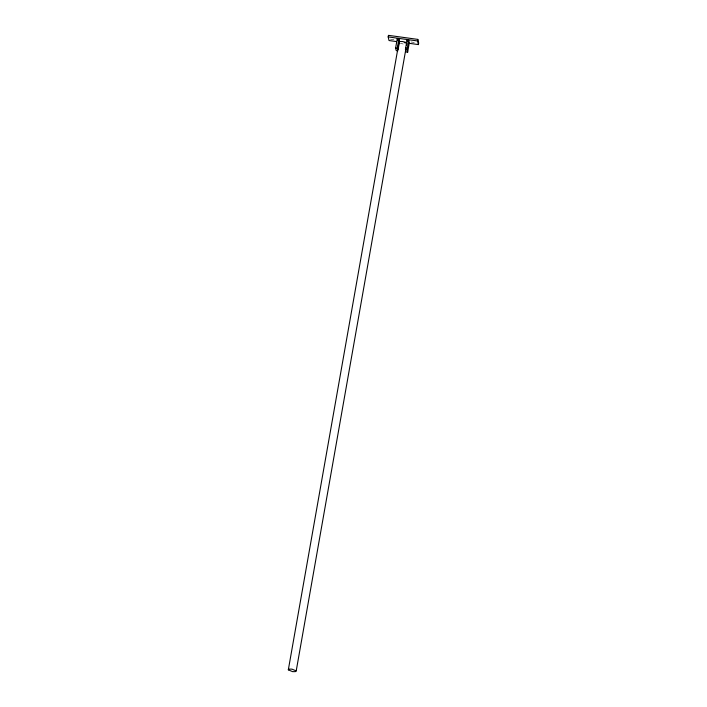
<?xml version="1.0" encoding="UTF-8"?>
<svg xmlns="http://www.w3.org/2000/svg" width="707" height="707" viewBox="0 0 707 707"><rect width="100%" height="100%" fill="white"/><g stroke="black" fill="none" stroke-linecap="round" stroke-linejoin="round"><path stroke-width="0.53" stroke-dasharray="3.54 2.65" d="M390.388 39.124L394.745 39.725M411.059 41.978L414.32 42.42M400.356 43.277L403.229 44.028"/><path stroke-width="1.06" d="M396.645 41.589L389.027 40.538L388.178 36.914L388.461 35.35L417.828 39.398L418.677 43.021L418.403 44.585L408.611 43.233M397.864 50.842L396.229 50.612L395.628 48.023L397.281 38.664L398.907 38.885L399.517 41.483L398.05 49.799M397.661 49.976L397.263 48.253L398.907 38.885M406.11 47.669L296.206 670.925L295.261 671.65L292.557 671.632L288.323 669.838L398.995 42.234L399.941 41.51L402.645 41.527L405.518 42.27L406.878 43.321L406.49 45.495M405.42 49.375L407.073 40.016L408.699 40.237L409.3 42.827L407.656 52.194L406.021 51.965L405.42 49.375L407.046 49.596L407.656 52.194M407.046 49.596L408.699 40.237M418.403 44.585L417.554 40.953L417.828 39.398M288.323 669.838L289.269 669.114L291.973 669.131L296.206 670.925M388.178 36.914L417.554 40.953M404.254 42.632L406.437 42.933M395.628 48.023L397.263 48.253M407.073 40.016L407.471 41.74M397.281 38.664L397.679 40.387"/></g></svg>
